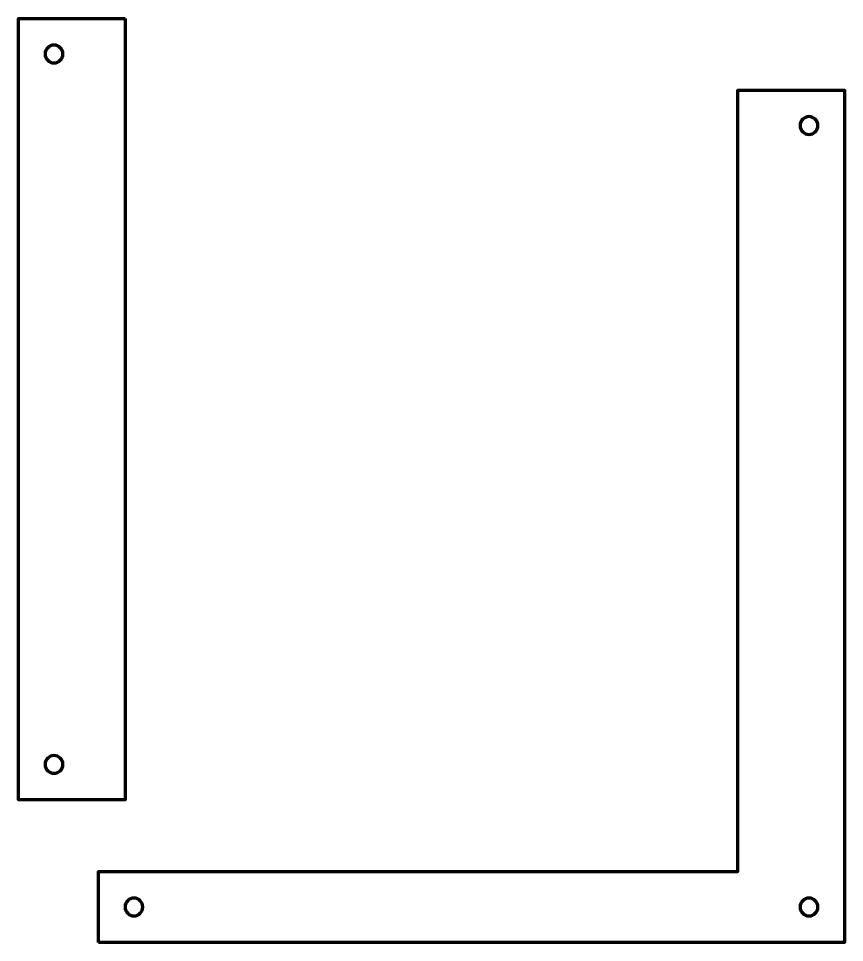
# Model space of a CAD drawing. Header units: inches. Extents: x 9.6 to 21.3, y -15 to -2.
import ezdxf

# ---------------------------------------------------------------- set-up
doc = ezdxf.new("R2010")
doc.units = ezdxf.units.IN
doc.header["$MEASUREMENT"] = 0
doc.layers.add('Layer 1', color=7, linetype='Continuous')

# ---------------------------------------------------------------- blocks, each defined once
blk = doc.blocks.new('block 2')
at = {"layer": 'Layer 1', "color": 42, "lineweight": 70, "true_color": 0xd39805}
blk.add_lwpolyline([(10.757, -15.007), (10.757, -14.007), (19.757, -14.007), (19.757, -3.007), (21.257, -3.007), (21.257, -15.007), (10.757, -15.007)], dxfattribs=at)
for points in [[(20.882, -3.507), (20.882, -3.507), (20.882, -3.507), (20.882, -3.507), (20.882, -3.576), (20.826, -3.632), (20.757, -3.632), (20.757, -3.632), (20.757, -3.632), (20.757, -3.632), (20.688, -3.632), (20.632, -3.576), (20.632, -3.507), (20.632, -3.507), (20.632, -3.507), (20.632, -3.507), (20.632, -3.438), (20.688, -3.382), (20.757, -3.382), (20.757, -3.382), (20.757, -3.382), (20.757, -3.382), (20.826, -3.382), (20.882, -3.438), (20.882, -3.507)], [(11.382, -14.507), (11.382, -14.507), (11.382, -14.507), (11.382, -14.507), (11.382, -14.576), (11.326, -14.632), (11.257, -14.632), (11.257, -14.632), (11.257, -14.632), (11.257, -14.632), (11.188, -14.632), (11.132, -14.576), (11.132, -14.507), (11.132, -14.507), (11.132, -14.507), (11.132, -14.507), (11.132, -14.438), (11.188, -14.382), (11.257, -14.382), (11.257, -14.382), (11.257, -14.382), (11.257, -14.382), (11.326, -14.382), (11.382, -14.438), (11.382, -14.507)], [(20.882, -14.507), (20.882, -14.507), (20.882, -14.507), (20.882, -14.507), (20.882, -14.576), (20.826, -14.632), (20.757, -14.632), (20.757, -14.632), (20.757, -14.632), (20.757, -14.632), (20.688, -14.632), (20.632, -14.576), (20.632, -14.507), (20.632, -14.507), (20.632, -14.507), (20.632, -14.507), (20.632, -14.438), (20.688, -14.382), (20.757, -14.382), (20.757, -14.382), (20.757, -14.382), (20.757, -14.382), (20.826, -14.382), (20.882, -14.438), (20.882, -14.507)]]:
    blk.add_open_spline(points, degree=3, knots=[0, 0, 0, 0, 1, 1, 1, 2, 2, 2, 3, 3, 3, 4, 4, 4, 5, 5, 5, 6, 6, 6, 7, 7, 7, 8, 8, 8, 8], dxfattribs=at)
blk = doc.blocks.new('block 3')
at = {"layer": 'Layer 1', "color": 42, "lineweight": 90, "true_color": 0xd39805}
blk.add_lwpolyline([(11.132, -2), (11.132, -13), (9.632, -13), (9.632, -2), (11.132, -2)], dxfattribs=at)
at = {"layer": 'Layer 1', "color": 42, "lineweight": 70, "true_color": 0xd39805}
for points in [[(10.007, -2.5), (10.007, -2.5), (10.007, -2.5), (10.007, -2.5), (10.007, -2.431), (10.063, -2.375), (10.132, -2.375), (10.132, -2.375), (10.132, -2.375), (10.132, -2.375), (10.201, -2.375), (10.257, -2.431), (10.257, -2.5), (10.257, -2.5), (10.257, -2.5), (10.257, -2.5), (10.257, -2.569), (10.201, -2.625), (10.132, -2.625), (10.132, -2.625), (10.132, -2.625), (10.132, -2.625), (10.063, -2.625), (10.007, -2.569), (10.007, -2.5)], [(10.007, -12.5), (10.007, -12.5), (10.007, -12.5), (10.007, -12.5), (10.007, -12.431), (10.063, -12.375), (10.132, -12.375), (10.132, -12.375), (10.132, -12.375), (10.132, -12.375), (10.201, -12.375), (10.257, -12.431), (10.257, -12.5), (10.257, -12.5), (10.257, -12.5), (10.257, -12.5), (10.257, -12.569), (10.201, -12.625), (10.132, -12.625), (10.132, -12.625), (10.132, -12.625), (10.132, -12.625), (10.063, -12.625), (10.007, -12.569), (10.007, -12.5)]]:
    blk.add_open_spline(points, degree=3, knots=[0, 0, 0, 0, 1, 1, 1, 2, 2, 2, 3, 3, 3, 4, 4, 4, 5, 5, 5, 6, 6, 6, 7, 7, 7, 8, 8, 8, 8], dxfattribs=at)

msp = doc.modelspace()

# ---------------------------------------------------------------- block references
at = {"layer": 'Layer 1'}
for name in ['block 3', 'block 2']:
    msp.add_blockref(name, (0, 0), dxfattribs=at)

doc.saveas('drawing.dxf')
